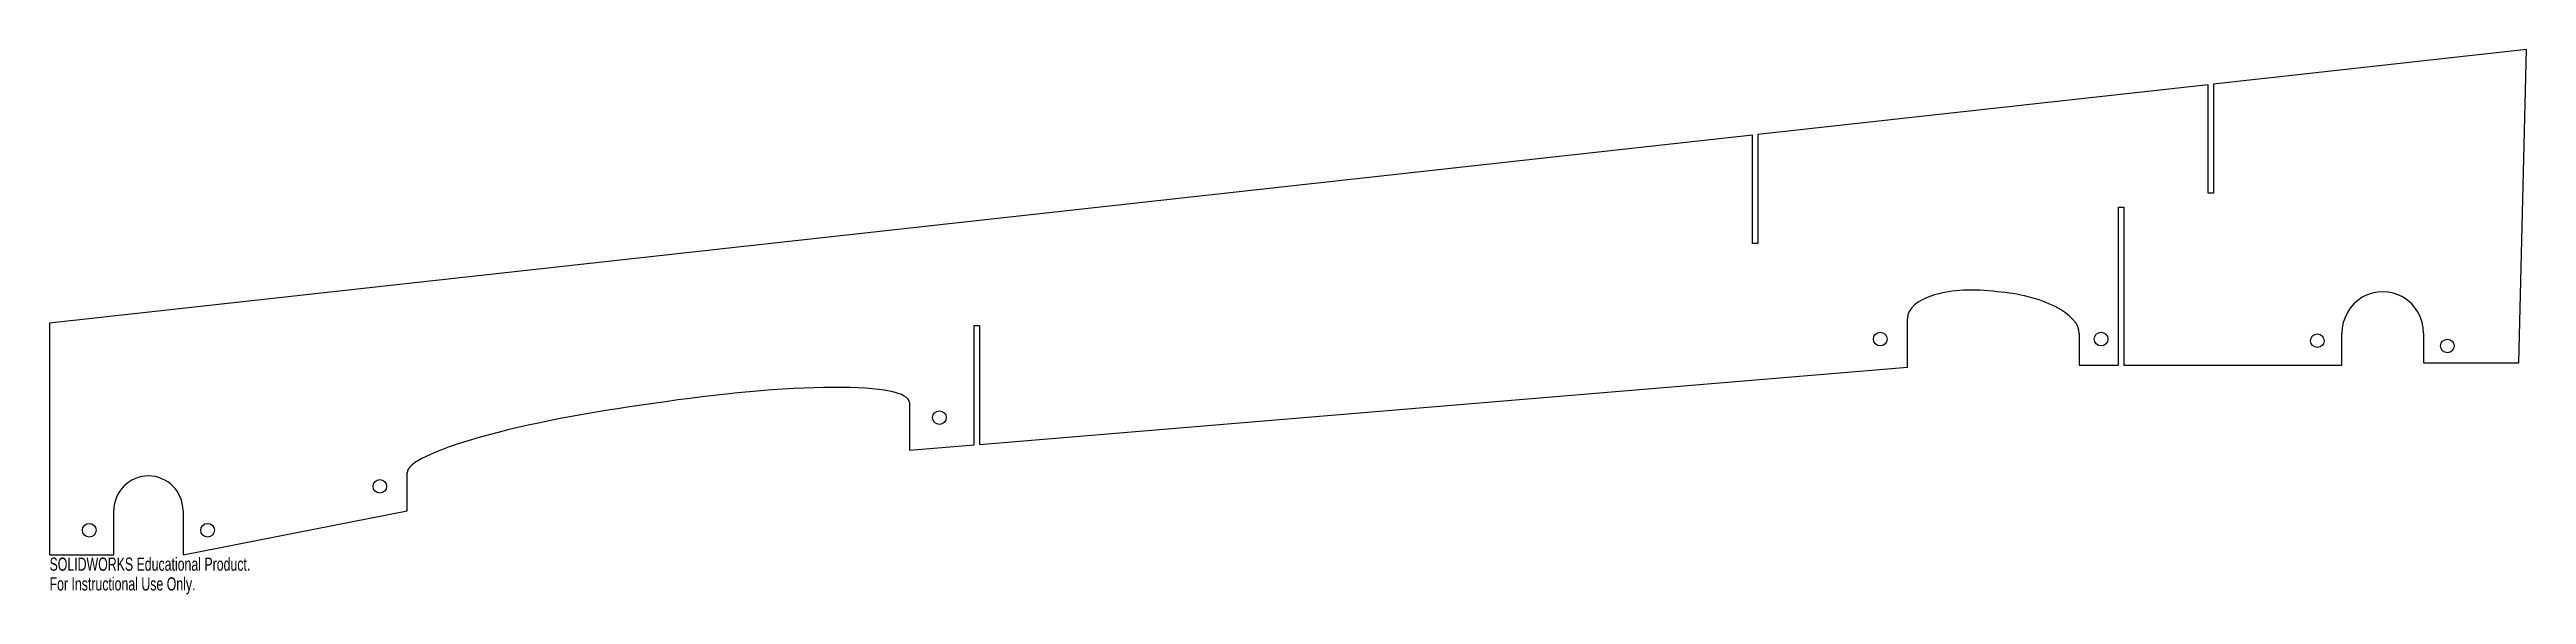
# Model space of a CAD drawing. Header units: millimetres. Extents: x -1302 to -392, y 156 to 356.
import ezdxf

# ---------------------------------------------------------------- set-up
doc = ezdxf.new("R2010")
doc.units = ezdxf.units.MM
doc.styles.add('SLDTEXTSTYLE0', font='TXT', dxfattribs={"width": 0.7})

msp = doc.modelspace()

# ---------------------------------------------------------------- linework, layer by layer
at = {"color": 7, "linetype": 'Continuous', "lineweight": 25}
for p, q in [((-392.48, 356.41), (-507.34, 343.72)), ((-395.23, 241.41), (-392.48, 356.41)), ((-509.34, 343.5), (-674.57, 325.24)), ((-509.34, 303.72), (-509.34, 343.5)), ((-507.34, 343.72), (-507.34, 303.72)), ((-676.57, 325.02), (-1301.5, 255.95)), ((-676.57, 285.24), (-676.57, 325.02)), ((-674.57, 325.24), (-674.57, 285.24)), ((-507.34, 303.72), (-509.34, 303.72)), ((-542.22, 240.53), (-542.22, 298.61)), ((-542.22, 298.61), (-540.22, 298.61)), ((-540.22, 298.61), (-540.22, 240.53)), ((-674.57, 285.24), (-676.57, 285.24)), ((-1301.5, 255.95), (-1301.5, 170.95)), ((-962.22, 211.31), (-962.22, 255.17)), ((-962.22, 255.17), (-960.22, 255.17)), ((-960.22, 255.17), (-960.22, 211.48)), ((-619.65, 239.77), (-619.65, 257.63)), ((-556.6, 252.16), (-556.6, 240.53)), ((-460.22, 240.53), (-460.22, 252.25)), ((-430.22, 252.25), (-430.22, 241.41)), ((-960.22, 211.48), (-619.65, 239.77)), ((-556.6, 240.53), (-542.22, 240.53)), ((-540.22, 240.53), (-460.22, 240.53)), ((-430.22, 241.41), (-395.23, 241.41)), ((-985.93, 226.82), (-985.93, 209.34)), ((-985.93, 209.34), (-962.22, 211.31)), ((-1170.28, 187.07), (-1170.28, 201.02)), ((-1277.92, 170.95), (-1277.92, 187.19)), ((-1252.52, 187.19), (-1252.52, 170.95)), ((-1252.52, 170.95), (-1170.28, 187.07)), ((-1301.5, 170.95), (-1277.92, 170.95))]:
    msp.add_line(p, q, dxfattribs=at)
for centre in [(-629.65, 250.11), (-548.6, 250.11), (-469.22, 249.53), (-421.51, 247.61), (-974.93, 221.29), (-1180.28, 196.07), (-1286.92, 179.95), (-1243.52, 179.95)]:
    msp.add_circle(centre, 2.5, dxfattribs=at)
msp.add_arc((-1265.22, 187.19), 12.7, 0, 180, dxfattribs=at)
for centre, major_axis, ratio, start_param, end_param in [((-590.21, 255.12), (29.41, -3.09), 0.429529, 1.49963, 3.186653), ((-586.03, 254.68), (29.41, -3.09), 0.429529, 0.04506, 1.641963), ((-445.22, 252.25), (0, 15.25), 0.983592, 4.712389, 7.853982), ((-1071.45, 214.87), (85.5, 12.21), 0.147053, 6.262181, 7.931945), ((-1084.76, 212.97), (85.5, 12.21), 0.147053, 1.492833, 3.120588)]:
    msp.add_ellipse(centre, major_axis=major_axis, ratio=ratio, start_param=start_param, end_param=end_param, dxfattribs=at)

# ---------------------------------------------------------------- texts
at = {"color": 7, "linetype": 'Continuous', "char_height": 4.8336, "attachment_point": 1, "style": 'SLDTEXTSTYLE0'}
for s, insert in [('SOLIDWORKS Educational Product.', (-1301.5, 169.93)), ('For Instructional Use Only.', (-1301.5, 162.68))]:
    msp.add_mtext(s, dxfattribs=dict(at, insert=insert))

doc.saveas('drawing.dxf')
